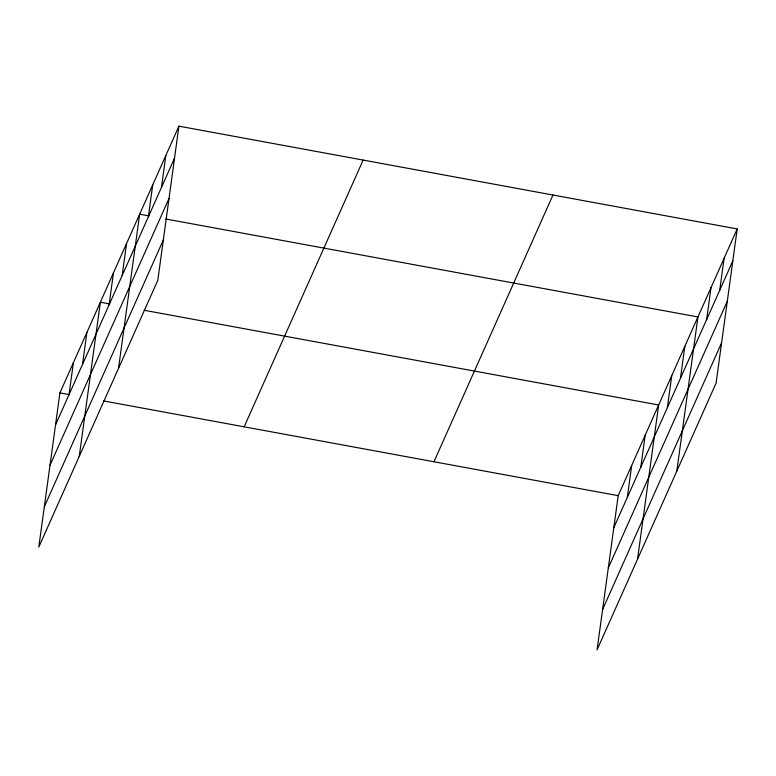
<?xml version="1.0" encoding="UTF-8"?>
<svg xmlns="http://www.w3.org/2000/svg" width="776" height="776" viewBox="0 0 776 776"><rect width="100%" height="100%" fill="white"/><g stroke="black" fill="none" stroke-linecap="round" stroke-linejoin="round"><path stroke-width="1.16" d="M178.916 126.158L59.917 392.899L38.8 547.061L157.8 280.32L178.916 126.158L737.2 228.939L716.083 383.101L597.083 649.842L618.2 495.68L737.2 228.939M69.025 394.654L73.4 362.664M82.508 364.419L86.893 332.438M79.259 456.375L100.376 302.204L109.823 303.95M109.086 304.852L113.471 272.871M122.171 275.509L126.556 243.528M118.524 368.348L139.651 214.186L149.099 215.922M148.352 216.824L152.736 184.843M161.447 187.482L165.831 155.501M627.309 497.426L631.683 465.445M640.792 467.191L645.176 435.21M637.542 559.147L658.659 404.985L144.074 310.255M667.37 407.623L671.754 375.642M680.455 378.281L684.839 346.3M676.808 471.129L697.934 316.957L165.627 218.968M706.635 319.596L711.02 287.615M719.73 290.263L724.115 258.282M55.532 424.879L174.532 158.139M50.013 465.202L169.013 198.462M44.319 506.747L163.319 240.007M244.149 426.819L363.149 160.079M433.968 461.759L552.968 195.019M613.816 527.661L732.816 260.92M608.297 567.974L727.296 301.243M602.603 609.519L721.602 342.779M59.917 392.899L69.365 394.635M103.615 400.94L618.2 495.68"/></g></svg>
